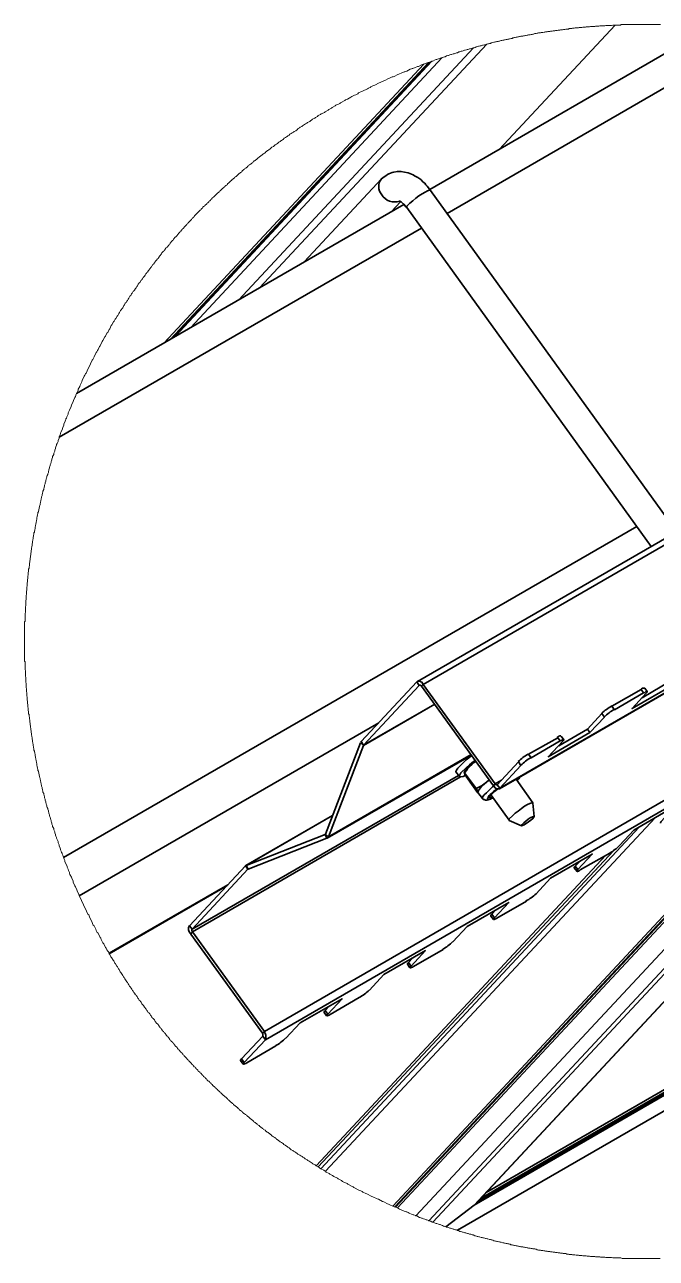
# Model space of a CAD drawing. Header units: feet. Extents: x -12372 to 90117, y -14865 to 4121.
# Drawn here: x -273.54 to -264.28, y 44.19 to 62.28 of the extents above; entities that cross this region are included whole.
import ezdxf

# ---------------------------------------------------------------- set-up
doc = ezdxf.new("R2010")
doc.units = ezdxf.units.FT
doc.header["$MEASUREMENT"] = 0
doc.layers.add('PDF_0', color=7, linetype='Continuous')

msp = doc.modelspace()

# ---------------------------------------------------------------- linework, layer by layer
at = {"layer": 'PDF_0', "lineweight": 18}
msp.add_lwpolyline([(-264.223, 44.191), (-264.781, 44.191), (-264.797, 44.196), (-264.918, 44.196), (-264.934, 44.202), (-265.019, 44.202), (-265.034, 44.207), (-265.098, 44.207), (-265.108, 44.212), (-265.171, 44.212), (-265.182, 44.217), (-265.245, 44.217), (-265.256, 44.223), (-265.293, 44.223), (-265.309, 44.228), (-265.356, 44.228), (-265.372, 44.233), (-265.409, 44.233), (-265.419, 44.239), (-265.456, 44.239), (-265.472, 44.244), (-265.509, 44.244), (-265.519, 44.249), (-265.556, 44.249), (-265.567, 44.254), (-265.593, 44.254), (-265.604, 44.26), (-265.646, 44.26), (-265.656, 44.265), (-265.683, 44.265), (-265.693, 44.27), (-265.72, 44.27), (-265.73, 44.275), (-265.757, 44.275), (-265.767, 44.281), (-265.793, 44.281), (-265.804, 44.286), (-265.83, 44.286), (-265.841, 44.291), (-265.867, 44.291), (-265.878, 44.297), (-265.904, 44.297), (-265.915, 44.302), (-265.93, 44.302), (-265.941, 44.307), (-265.967, 44.307), (-265.978, 44.312), (-266.004, 44.312), (-266.015, 44.318), (-266.025, 44.318), (-266.041, 44.323), (-266.052, 44.323), (-266.062, 44.328), (-266.089, 44.328), (-266.099, 44.333), (-266.115, 44.333), (-266.126, 44.339), (-266.152, 44.339), (-266.162, 44.344), (-266.173, 44.344), (-266.189, 44.349), (-266.199, 44.349), (-266.21, 44.355), (-266.226, 44.355), (-266.236, 44.36), (-266.263, 44.36), (-266.273, 44.365), (-266.284, 44.365), (-266.299, 44.37), (-266.31, 44.37), (-266.321, 44.376), (-266.336, 44.376), (-266.347, 44.381), (-266.357, 44.381), (-266.373, 44.386), (-266.384, 44.386), (-266.394, 44.391), (-266.41, 44.391), (-266.421, 44.397), (-266.431, 44.397), (-266.442, 44.402), (-266.458, 44.402), (-266.468, 44.407), (-266.479, 44.407), (-266.494, 44.412), (-266.505, 44.412), (-266.516, 44.418), (-266.531, 44.418), (-266.552, 44.428), (-266.568, 44.428), (-266.579, 44.434), (-266.589, 44.434), (-266.605, 44.439), (-266.616, 44.439), (-266.626, 44.444), (-266.637, 44.444), (-266.653, 44.449), (-266.663, 44.449), (-266.674, 44.455), (-266.689, 44.46), (-266.7, 44.46), (-266.711, 44.465), (-266.726, 44.465), (-266.747, 44.476), (-266.758, 44.476), (-266.774, 44.481), (-266.784, 44.481), (-266.795, 44.486), (-266.811, 44.492), (-266.821, 44.492), (-266.832, 44.497), (-266.848, 44.497), (-266.869, 44.507), (-266.879, 44.507), (-266.895, 44.513), (-266.906, 44.513), (-266.916, 44.518), (-266.932, 44.523), (-266.942, 44.523), (-266.964, 44.534), (-266.979, 44.534), (-267, 44.544), (-267.016, 44.544), (-267.037, 44.555), (-267.048, 44.555), (-267.064, 44.56), (-267.074, 44.565), (-267.085, 44.565), (-267.095, 44.571), (-267.111, 44.576), (-267.122, 44.576), (-267.132, 44.581), (-267.148, 44.586), (-267.159, 44.586), (-267.18, 44.597), (-267.196, 44.602), (-267.201, 44.602), (-267.211, 44.608), (-267.222, 44.608), (-267.238, 44.613), (-267.248, 44.618), (-267.259, 44.618), (-267.269, 44.623), (-267.285, 44.629), (-267.296, 44.634), (-267.306, 44.634), (-267.317, 44.639), (-267.333, 44.644), (-267.343, 44.65), (-267.354, 44.65), (-267.364, 44.655), (-267.38, 44.66), (-267.391, 44.665), (-267.401, 44.665), (-267.412, 44.671), (-267.427, 44.676), (-267.449, 44.687), (-267.459, 44.687), (-267.475, 44.692), (-267.496, 44.702), (-267.506, 44.702), (-267.522, 44.708), (-267.554, 44.723), (-267.564, 44.723), (-267.586, 44.734), (-267.596, 44.734), (-267.612, 44.739), (-267.617, 44.745), (-267.628, 44.75), (-267.644, 44.755), (-267.654, 44.755), (-267.675, 44.766), (-267.691, 44.771), (-267.712, 44.781), (-267.723, 44.781), (-267.733, 44.787), (-267.749, 44.792), (-267.791, 44.813), (-267.807, 44.813), (-267.812, 44.818), (-267.833, 44.829), (-267.844, 44.829), (-267.86, 44.834), (-267.902, 44.855), (-267.918, 44.861), (-267.939, 44.871), (-267.949, 44.871), (-267.96, 44.876), (-267.976, 44.882), (-268.028, 44.908), (-268.044, 44.913), (-268.076, 44.929), (-268.081, 44.929), (-268.113, 44.945), (-268.123, 44.945), (-268.208, 44.987), (-268.223, 44.992), (-268.276, 45.019), (-268.292, 45.024), (-268.355, 45.056), (-268.371, 45.061), (-268.434, 45.092), (-268.45, 45.098), (-268.524, 45.135), (-268.54, 45.14), (-268.582, 45.161), (-268.592, 45.172), (-268.613, 45.182), (-268.629, 45.187), (-268.714, 45.229), (-268.724, 45.24), (-268.74, 45.245), (-268.803, 45.277), (-268.814, 45.287), (-268.845, 45.303), (-268.861, 45.309), (-268.882, 45.319), (-268.893, 45.33), (-268.945, 45.356), (-268.956, 45.367), (-269.009, 45.393), (-269.025, 45.403), (-269.067, 45.425), (-269.077, 45.435), (-269.119, 45.456), (-269.13, 45.467), (-269.135, 45.467), (-269.146, 45.472), (-269.156, 45.482), (-269.198, 45.504), (-269.204, 45.509), (-269.214, 45.514), (-269.225, 45.525), (-269.267, 45.546), (-269.283, 45.562), (-269.314, 45.577), (-269.325, 45.588), (-269.357, 45.604), (-269.367, 45.614), (-269.388, 45.625), (-269.399, 45.635), (-269.43, 45.651), (-269.441, 45.662), (-269.462, 45.672), (-269.473, 45.683), (-269.494, 45.693), (-269.504, 45.704), (-269.536, 45.72), (-269.546, 45.73), (-269.567, 45.741), (-269.578, 45.751), (-269.599, 45.762), (-269.61, 45.772), (-269.631, 45.783), (-269.641, 45.793), (-269.652, 45.799), (-269.662, 45.809), (-269.683, 45.82), (-269.694, 45.83), (-269.704, 45.836), (-269.72, 45.851), (-269.741, 45.862), (-269.752, 45.873), (-269.762, 45.878), (-269.773, 45.888), (-269.794, 45.899), (-269.805, 45.909), (-269.815, 45.915), (-269.826, 45.925), (-269.847, 45.936), (-269.852, 45.946), (-269.863, 45.952), (-269.873, 45.962), (-269.894, 45.973), (-269.905, 45.983), (-269.915, 45.988), (-269.926, 45.999), (-269.936, 46.004), (-269.952, 46.02), (-269.963, 46.025), (-269.973, 46.036), (-269.984, 46.041), (-269.994, 46.052), (-270.005, 46.057), (-270.015, 46.068), (-270.037, 46.078), (-270.042, 46.089), (-270.052, 46.094), (-270.063, 46.104), (-270.073, 46.11), (-270.084, 46.12), (-270.094, 46.126), (-270.105, 46.136), (-270.116, 46.141), (-270.121, 46.152), (-270.131, 46.157), (-270.142, 46.168), (-270.152, 46.173), (-270.163, 46.184), (-270.174, 46.189), (-270.179, 46.199), (-270.189, 46.205), (-270.2, 46.215), (-270.21, 46.22), (-270.221, 46.231), (-270.232, 46.236), (-270.258, 46.263), (-270.268, 46.268), (-270.279, 46.278), (-270.29, 46.284), (-270.295, 46.294), (-270.305, 46.299), (-270.316, 46.31), (-270.326, 46.315), (-270.337, 46.326), (-270.347, 46.331), (-270.353, 46.342), (-270.363, 46.347), (-270.374, 46.357), (-270.384, 46.363), (-270.395, 46.373), (-270.4, 46.384), (-270.411, 46.389), (-270.421, 46.4), (-270.432, 46.405), (-270.458, 46.431), (-270.469, 46.437), (-270.479, 46.447), (-270.485, 46.458), (-270.495, 46.463), (-270.506, 46.473), (-270.516, 46.479), (-270.553, 46.516), (-270.564, 46.521), (-270.569, 46.531), (-270.579, 46.537), (-270.616, 46.574), (-270.627, 46.579), (-270.637, 46.589), (-270.643, 46.6), (-270.653, 46.605), (-270.664, 46.616), (-270.674, 46.621), (-270.68, 46.632), (-270.69, 46.642), (-270.701, 46.647), (-270.711, 46.658), (-270.716, 46.668), (-270.727, 46.674), (-270.738, 46.684), (-270.743, 46.695), (-270.753, 46.7), (-270.764, 46.711), (-270.774, 46.716), (-270.78, 46.726), (-270.79, 46.737), (-270.801, 46.742), (-270.806, 46.753), (-270.817, 46.763), (-270.827, 46.769), (-270.832, 46.779), (-270.843, 46.79), (-270.853, 46.795), (-270.864, 46.805), (-270.869, 46.816), (-270.88, 46.821), (-270.89, 46.832), (-270.896, 46.842), (-270.906, 46.848), (-270.917, 46.858), (-270.922, 46.869), (-270.933, 46.874), (-270.943, 46.885), (-270.948, 46.895), (-270.959, 46.906), (-270.969, 46.911), (-270.975, 46.921), (-270.985, 46.932), (-270.996, 46.937), (-271.001, 46.948), (-271.012, 46.958), (-271.022, 46.964), (-271.027, 46.974), (-271.038, 46.985), (-271.043, 46.995), (-271.054, 47), (-271.064, 47.011), (-271.07, 47.022), (-271.08, 47.027), (-271.091, 47.037), (-271.096, 47.048), (-271.133, 47.085), (-271.138, 47.095), (-271.149, 47.101), (-271.159, 47.111), (-271.164, 47.122), (-271.201, 47.159), (-271.207, 47.169), (-271.217, 47.174), (-271.222, 47.185), (-271.233, 47.196), (-271.238, 47.206), (-271.249, 47.211), (-271.259, 47.222), (-271.265, 47.232), (-271.275, 47.243), (-271.28, 47.254), (-271.291, 47.259), (-271.302, 47.269), (-271.307, 47.28), (-271.333, 47.306), (-271.338, 47.317), (-271.349, 47.327), (-271.354, 47.338), (-271.365, 47.343), (-271.37, 47.354), (-271.391, 47.375), (-271.396, 47.385), (-271.407, 47.391), (-271.412, 47.401), (-271.423, 47.412), (-271.428, 47.422), (-271.439, 47.433), (-271.444, 47.443), (-271.454, 47.449), (-271.46, 47.459), (-271.47, 47.47), (-271.475, 47.48), (-271.486, 47.491), (-271.491, 47.501), (-271.502, 47.507), (-271.507, 47.517), (-271.518, 47.528), (-271.523, 47.538), (-271.533, 47.549), (-271.539, 47.559), (-271.549, 47.564), (-271.555, 47.575), (-271.565, 47.586), (-271.57, 47.596), (-271.581, 47.607), (-271.586, 47.617), (-271.613, 47.644), (-271.618, 47.654), (-271.628, 47.665), (-271.639, 47.686), (-271.649, 47.696), (-271.655, 47.707), (-271.665, 47.712), (-271.67, 47.723), (-271.681, 47.733), (-271.686, 47.744), (-271.697, 47.754), (-271.707, 47.775), (-271.718, 47.786), (-271.723, 47.796), (-271.734, 47.802), (-271.739, 47.812), (-271.75, 47.823), (-271.76, 47.844), (-271.771, 47.854), (-271.776, 47.865), (-271.786, 47.875), (-271.797, 47.897), (-271.823, 47.923), (-271.834, 47.944), (-271.844, 47.955), (-271.85, 47.965), (-271.86, 47.976), (-271.871, 47.997), (-271.881, 48.007), (-271.892, 48.028), (-271.902, 48.039), (-271.908, 48.049), (-271.918, 48.055), (-271.929, 48.076), (-271.939, 48.086), (-271.95, 48.107), (-271.96, 48.118), (-271.971, 48.139), (-271.981, 48.15), (-271.992, 48.171), (-272.003, 48.181), (-272.013, 48.202), (-272.024, 48.213), (-272.034, 48.234), (-272.045, 48.244), (-272.061, 48.276), (-272.071, 48.287), (-272.082, 48.308), (-272.092, 48.318), (-272.103, 48.339), (-272.113, 48.35), (-272.129, 48.381), (-272.14, 48.392), (-272.155, 48.424), (-272.166, 48.434), (-272.182, 48.466), (-272.192, 48.476), (-272.208, 48.508), (-272.219, 48.519), (-272.234, 48.55), (-272.245, 48.561), (-272.266, 48.603), (-272.277, 48.613), (-272.292, 48.645), (-272.303, 48.656), (-272.303, 48.666), (-272.308, 48.671), (-272.314, 48.682), (-272.324, 48.692), (-272.335, 48.714), (-272.34, 48.729), (-272.345, 48.74), (-272.356, 48.75), (-272.382, 48.803), (-272.393, 48.814), (-272.419, 48.866), (-272.424, 48.882), (-272.435, 48.893), (-272.466, 48.956), (-272.477, 48.967), (-272.493, 48.998), (-272.498, 49.014), (-272.524, 49.067), (-272.535, 49.077), (-272.545, 49.098), (-272.551, 49.114), (-272.593, 49.198), (-272.598, 49.214), (-272.603, 49.225), (-272.614, 49.235), (-272.635, 49.278), (-272.64, 49.293), (-272.672, 49.357), (-272.677, 49.372), (-272.709, 49.436), (-272.714, 49.451), (-272.74, 49.504), (-272.74, 49.509), (-272.746, 49.525), (-272.772, 49.578), (-272.777, 49.594), (-272.798, 49.636), (-272.804, 49.652), (-272.83, 49.704), (-272.83, 49.72), (-272.851, 49.762), (-272.856, 49.778), (-272.878, 49.82), (-272.883, 49.836), (-272.883, 49.847), (-272.899, 49.878), (-272.904, 49.894), (-272.92, 49.926), (-272.92, 49.936), (-272.925, 49.952), (-272.946, 49.994), (-272.951, 50.01), (-272.951, 50.021), (-272.962, 50.042), (-272.967, 50.058), (-272.972, 50.068), (-272.972, 50.073), (-272.978, 50.084), (-272.983, 50.1), (-272.993, 50.121), (-272.993, 50.131), (-272.999, 50.142), (-273.004, 50.158), (-273.015, 50.179), (-273.015, 50.189), (-273.02, 50.205), (-273.036, 50.237), (-273.036, 50.253), (-273.051, 50.284), (-273.051, 50.3), (-273.067, 50.332), (-273.073, 50.348), (-273.073, 50.358), (-273.083, 50.379), (-273.088, 50.395), (-273.088, 50.405), (-273.099, 50.427), (-273.099, 50.442), (-273.115, 50.474), (-273.115, 50.49), (-273.131, 50.521), (-273.131, 50.537), (-273.141, 50.558), (-273.141, 50.569), (-273.146, 50.585), (-273.152, 50.595), (-273.152, 50.606), (-273.157, 50.622), (-273.162, 50.632), (-273.162, 50.643), (-273.167, 50.653), (-273.173, 50.669), (-273.178, 50.68), (-273.178, 50.69), (-273.183, 50.701), (-273.189, 50.716), (-273.189, 50.727), (-273.194, 50.738), (-273.194, 50.753), (-273.204, 50.774), (-273.204, 50.785), (-273.21, 50.801), (-273.215, 50.811), (-273.215, 50.822), (-273.22, 50.838), (-273.225, 50.848), (-273.225, 50.859), (-273.231, 50.869), (-273.231, 50.885), (-273.241, 50.906), (-273.241, 50.922), (-273.252, 50.943), (-273.252, 50.959), (-273.257, 50.969), (-273.257, 50.98), (-273.262, 50.991), (-273.262, 51.006), (-273.273, 51.027), (-273.273, 51.043), (-273.278, 51.054), (-273.278, 51.064), (-273.283, 51.08), (-273.283, 51.091), (-273.294, 51.112), (-273.294, 51.128), (-273.299, 51.138), (-273.299, 51.149), (-273.304, 51.165), (-273.304, 51.175), (-273.31, 51.186), (-273.31, 51.201), (-273.315, 51.212), (-273.315, 51.222), (-273.32, 51.238), (-273.326, 51.249), (-273.326, 51.259), (-273.331, 51.275), (-273.331, 51.286), (-273.336, 51.296), (-273.336, 51.307), (-273.341, 51.323), (-273.341, 51.333), (-273.347, 51.344), (-273.347, 51.36), (-273.352, 51.37), (-273.352, 51.381), (-273.357, 51.396), (-273.357, 51.407), (-273.362, 51.418), (-273.362, 51.444), (-273.368, 51.454), (-273.368, 51.47), (-273.373, 51.481), (-273.373, 51.491), (-273.378, 51.507), (-273.378, 51.518), (-273.384, 51.528), (-273.384, 51.544), (-273.389, 51.555), (-273.389, 51.581), (-273.394, 51.591), (-273.394, 51.602), (-273.399, 51.618), (-273.399, 51.628), (-273.405, 51.639), (-273.405, 51.665), (-273.41, 51.676), (-273.41, 51.692), (-273.415, 51.702), (-273.415, 51.728), (-273.42, 51.739), (-273.42, 51.75), (-273.426, 51.765), (-273.426, 51.786), (-273.431, 51.802), (-273.431, 51.823), (-273.436, 51.839), (-273.436, 51.85), (-273.442, 51.86), (-273.442, 51.887), (-273.447, 51.897), (-273.447, 51.924), (-273.452, 51.939), (-273.452, 51.96), (-273.457, 51.976), (-273.457, 51.997), (-273.463, 52.013), (-273.463, 52.034), (-273.468, 52.05), (-273.468, 52.087), (-273.473, 52.097), (-273.473, 52.124), (-273.478, 52.134), (-273.478, 52.161), (-273.484, 52.171), (-273.484, 52.208), (-273.489, 52.224), (-273.489, 52.261), (-273.494, 52.271), (-273.494, 52.308), (-273.499, 52.324), (-273.499, 52.361), (-273.505, 52.372), (-273.505, 52.419), (-273.51, 52.435), (-273.51, 52.482), (-273.515, 52.498), (-273.515, 52.545), (-273.521, 52.556), (-273.521, 52.619), (-273.526, 52.635), (-273.526, 52.709), (-273.531, 52.719), (-273.531, 52.809), (-273.536, 52.82), (-273.536, 52.936), (-273.542, 52.946), (-273.542, 53.521), (-273.536, 53.531), (-273.536, 53.647), (-273.531, 53.658), (-273.531, 53.747), (-273.526, 53.758), (-273.526, 53.832), (-273.521, 53.847), (-273.521, 53.911), (-273.515, 53.921), (-273.515, 53.969), (-273.51, 53.984), (-273.51, 54.032), (-273.505, 54.048), (-273.505, 54.095), (-273.499, 54.106), (-273.499, 54.143), (-273.494, 54.158), (-273.494, 54.195), (-273.489, 54.206), (-273.489, 54.243), (-273.484, 54.259), (-273.484, 54.295), (-273.478, 54.306), (-273.478, 54.332), (-273.473, 54.343), (-273.473, 54.38), (-273.468, 54.396), (-273.468, 54.417), (-273.463, 54.432), (-273.463, 54.454), (-273.457, 54.469), (-273.457, 54.49), (-273.452, 54.506), (-273.452, 54.527), (-273.447, 54.543), (-273.447, 54.569), (-273.442, 54.58), (-273.442, 54.606), (-273.436, 54.617), (-273.436, 54.627), (-273.431, 54.643), (-273.431, 54.664), (-273.426, 54.68), (-273.426, 54.701), (-273.42, 54.717), (-273.42, 54.728), (-273.415, 54.738), (-273.415, 54.765), (-273.41, 54.775), (-273.41, 54.791), (-273.405, 54.801), (-273.405, 54.828), (-273.399, 54.838), (-273.399, 54.849), (-273.394, 54.865), (-273.394, 54.875), (-273.389, 54.886), (-273.389, 54.912), (-273.384, 54.923), (-273.384, 54.938), (-273.378, 54.949), (-273.378, 54.96), (-273.373, 54.975), (-273.373, 54.986), (-273.368, 54.996), (-273.368, 55.012), (-273.362, 55.023), (-273.362, 55.049), (-273.357, 55.06), (-273.357, 55.07), (-273.352, 55.086), (-273.352, 55.097), (-273.347, 55.107), (-273.347, 55.123), (-273.341, 55.133), (-273.341, 55.144), (-273.336, 55.16), (-273.336, 55.17), (-273.331, 55.181), (-273.331, 55.191), (-273.326, 55.207), (-273.326, 55.218), (-273.32, 55.228), (-273.315, 55.244), (-273.315, 55.255), (-273.31, 55.265), (-273.31, 55.281), (-273.304, 55.292), (-273.304, 55.302), (-273.299, 55.318), (-273.299, 55.329), (-273.294, 55.339), (-273.294, 55.355), (-273.283, 55.376), (-273.283, 55.386), (-273.278, 55.402), (-273.278, 55.413), (-273.273, 55.423), (-273.273, 55.439), (-273.262, 55.46), (-273.262, 55.476), (-273.257, 55.487), (-273.257, 55.497), (-273.252, 55.508), (-273.252, 55.524), (-273.241, 55.545), (-273.241, 55.56), (-273.231, 55.582), (-273.231, 55.597), (-273.225, 55.608), (-273.225, 55.618), (-273.22, 55.629), (-273.215, 55.645), (-273.215, 55.655), (-273.21, 55.666), (-273.204, 55.682), (-273.204, 55.692), (-273.194, 55.713), (-273.194, 55.729), (-273.189, 55.74), (-273.189, 55.75), (-273.183, 55.766), (-273.178, 55.777), (-273.178, 55.787), (-273.173, 55.798), (-273.167, 55.813), (-273.167, 55.824), (-273.157, 55.845), (-273.152, 55.861), (-273.152, 55.871), (-273.146, 55.882), (-273.141, 55.898), (-273.141, 55.908), (-273.131, 55.929), (-273.131, 55.945), (-273.115, 55.977), (-273.115, 55.993), (-273.099, 56.024), (-273.099, 56.04), (-273.088, 56.061), (-273.088, 56.072), (-273.083, 56.088), (-273.073, 56.109), (-273.073, 56.119), (-273.067, 56.135), (-273.051, 56.167), (-273.051, 56.182), (-273.036, 56.214), (-273.036, 56.23), (-273.025, 56.251), (-273.02, 56.267), (-273.015, 56.277), (-273.015, 56.288), (-273.009, 56.298), (-273.004, 56.314), (-272.988, 56.346), (-272.988, 56.356), (-272.983, 56.372), (-272.967, 56.404), (-272.967, 56.42), (-272.946, 56.462), (-272.941, 56.478), (-272.936, 56.488), (-272.936, 56.499), (-272.93, 56.509), (-272.925, 56.525), (-272.904, 56.567), (-272.904, 56.583), (-272.883, 56.625), (-272.878, 56.641), (-272.862, 56.673), (-272.862, 56.683), (-272.856, 56.699), (-272.83, 56.752), (-272.825, 56.767), (-272.804, 56.81), (-272.798, 56.825), (-272.793, 56.836), (-272.793, 56.847), (-272.783, 56.868), (-272.777, 56.873), (-272.762, 56.904), (-272.756, 56.92), (-272.756, 56.931), (-272.735, 56.973), (-272.73, 56.989), (-272.704, 57.042), (-272.698, 57.057), (-272.667, 57.121), (-272.661, 57.136), (-272.651, 57.158), (-272.64, 57.168), (-272.625, 57.2), (-272.619, 57.215), (-272.582, 57.289), (-272.577, 57.305), (-272.551, 57.358), (-272.54, 57.368), (-272.53, 57.389), (-272.524, 57.405), (-272.493, 57.468), (-272.482, 57.479), (-272.472, 57.5), (-272.466, 57.516), (-272.445, 57.558), (-272.435, 57.569), (-272.403, 57.632), (-272.393, 57.648), (-272.366, 57.7), (-272.356, 57.711), (-272.335, 57.753), (-272.324, 57.764), (-272.303, 57.806), (-272.292, 57.816), (-272.287, 57.827), (-272.282, 57.843), (-272.271, 57.864), (-272.261, 57.874), (-272.24, 57.917), (-272.229, 57.927), (-272.213, 57.959), (-272.203, 57.969), (-272.187, 58.001), (-272.176, 58.011), (-272.161, 58.043), (-272.15, 58.054), (-272.134, 58.085), (-272.124, 58.096), (-272.113, 58.117), (-272.103, 58.127), (-272.087, 58.159), (-272.076, 58.17), (-272.066, 58.191), (-272.055, 58.201), (-272.045, 58.222), (-272.034, 58.233), (-272.024, 58.254), (-272.013, 58.264), (-271.997, 58.296), (-271.987, 58.307), (-271.976, 58.328), (-271.966, 58.338), (-271.955, 58.359), (-271.945, 58.365), (-271.939, 58.375), (-271.929, 58.386), (-271.918, 58.407), (-271.908, 58.417), (-271.897, 58.438), (-271.887, 58.449), (-271.876, 58.47), (-271.866, 58.48), (-271.86, 58.491), (-271.85, 58.502), (-271.839, 58.523), (-271.829, 58.528), (-271.823, 58.538), (-271.813, 58.549), (-271.802, 58.57), (-271.792, 58.581), (-271.786, 58.591), (-271.776, 58.602), (-271.765, 58.623), (-271.755, 58.633), (-271.75, 58.644), (-271.739, 58.649), (-271.728, 58.67), (-271.718, 58.681), (-271.713, 58.691), (-271.702, 58.702), (-271.697, 58.712), (-271.686, 58.723), (-271.681, 58.733), (-271.67, 58.739), (-271.66, 58.76), (-271.649, 58.77), (-271.644, 58.781), (-271.634, 58.791), (-271.628, 58.802), (-271.602, 58.828), (-271.597, 58.839), (-271.586, 58.849), (-271.581, 58.86), (-271.57, 58.871), (-271.565, 58.881), (-271.549, 58.897), (-271.544, 58.907), (-271.533, 58.918), (-271.528, 58.929), (-271.518, 58.939), (-271.512, 58.95), (-271.502, 58.955), (-271.497, 58.965), (-271.486, 58.976), (-271.481, 58.986), (-271.47, 58.997), (-271.465, 59.008), (-271.454, 59.013), (-271.444, 59.023), (-271.439, 59.034), (-271.428, 59.044), (-271.423, 59.055), (-271.412, 59.06), (-271.407, 59.071), (-271.396, 59.081), (-271.391, 59.092), (-271.381, 59.102), (-271.375, 59.113), (-271.365, 59.118), (-271.36, 59.129), (-271.349, 59.139), (-271.344, 59.15), (-271.333, 59.16), (-271.323, 59.166), (-271.317, 59.176), (-271.307, 59.187), (-271.302, 59.197), (-271.291, 59.203), (-271.286, 59.213), (-271.265, 59.234), (-271.259, 59.245), (-271.249, 59.25), (-271.244, 59.261), (-271.233, 59.271), (-271.228, 59.282), (-271.217, 59.287), (-271.207, 59.297), (-271.201, 59.308), (-271.164, 59.345), (-271.159, 59.355), (-271.149, 59.361), (-271.143, 59.371), (-271.096, 59.419), (-271.091, 59.429), (-271.08, 59.435), (-271.075, 59.445), (-271.064, 59.456), (-271.054, 59.461), (-271.049, 59.471), (-270.985, 59.535), (-270.98, 59.545), (-270.969, 59.556), (-270.959, 59.561), (-270.954, 59.572), (-270.943, 59.582), (-270.933, 59.587), (-270.927, 59.598), (-270.917, 59.608), (-270.906, 59.614), (-270.901, 59.624), (-270.89, 59.635), (-270.88, 59.64), (-270.869, 59.651), (-270.864, 59.661), (-270.853, 59.666), (-270.843, 59.677), (-270.838, 59.688), (-270.827, 59.693), (-270.817, 59.703), (-270.811, 59.714), (-270.801, 59.719), (-270.79, 59.73), (-270.785, 59.74), (-270.774, 59.746), (-270.711, 59.809), (-270.701, 59.814), (-270.69, 59.825), (-270.685, 59.835), (-270.674, 59.84), (-270.637, 59.877), (-270.627, 59.883), (-270.616, 59.893), (-270.611, 59.904), (-270.6, 59.909), (-270.59, 59.919), (-270.579, 59.925), (-270.574, 59.935), (-270.564, 59.946), (-270.553, 59.951), (-270.516, 59.988), (-270.506, 59.993), (-270.5, 60.004), (-270.49, 60.009), (-270.479, 60.02), (-270.469, 60.025), (-270.458, 60.035), (-270.453, 60.046), (-270.442, 60.051), (-270.432, 60.062), (-270.421, 60.067), (-270.395, 60.093), (-270.384, 60.099), (-270.374, 60.109), (-270.363, 60.114), (-270.358, 60.125), (-270.347, 60.136), (-270.337, 60.141), (-270.326, 60.151), (-270.316, 60.157), (-270.311, 60.167), (-270.3, 60.172), (-270.29, 60.183), (-270.279, 60.188), (-270.268, 60.199), (-270.258, 60.204), (-270.253, 60.215), (-270.242, 60.22), (-270.232, 60.23), (-270.221, 60.236), (-270.21, 60.246), (-270.2, 60.252), (-270.195, 60.262), (-270.184, 60.267), (-270.174, 60.278), (-270.163, 60.283), (-270.152, 60.294), (-270.142, 60.299), (-270.116, 60.325), (-270.105, 60.331), (-270.094, 60.341), (-270.084, 60.346), (-270.073, 60.357), (-270.063, 60.362), (-270.047, 60.378), (-270.037, 60.383), (-270.026, 60.394), (-270.015, 60.399), (-270.005, 60.41), (-269.994, 60.415), (-269.979, 60.431), (-269.968, 60.436), (-269.957, 60.447), (-269.947, 60.452), (-269.936, 60.462), (-269.926, 60.468), (-269.915, 60.478), (-269.894, 60.489), (-269.868, 60.515), (-269.847, 60.526), (-269.836, 60.536), (-269.826, 60.541), (-269.815, 60.552), (-269.794, 60.562), (-269.784, 60.573), (-269.773, 60.578), (-269.762, 60.589), (-269.752, 60.594), (-269.736, 60.61), (-269.715, 60.62), (-269.704, 60.631), (-269.694, 60.636), (-269.683, 60.647), (-269.662, 60.657), (-269.652, 60.668), (-269.631, 60.678), (-269.62, 60.689), (-269.599, 60.7), (-269.588, 60.71), (-269.567, 60.721), (-269.557, 60.731), (-269.546, 60.736), (-269.531, 60.752), (-269.509, 60.763), (-269.499, 60.773), (-269.478, 60.784), (-269.467, 60.794), (-269.436, 60.81), (-269.425, 60.821), (-269.404, 60.831), (-269.393, 60.842), (-269.362, 60.858), (-269.351, 60.868), (-269.33, 60.879), (-269.32, 60.889), (-269.288, 60.905), (-269.278, 60.916), (-269.246, 60.931), (-269.235, 60.942), (-269.204, 60.958), (-269.193, 60.968), (-269.177, 60.974), (-269.146, 60.989), (-269.135, 61), (-269.093, 61.021), (-269.082, 61.032), (-269.04, 61.053), (-269.03, 61.063), (-268.988, 61.084), (-268.977, 61.095), (-268.967, 61.1), (-268.951, 61.105), (-268.919, 61.121), (-268.909, 61.132), (-268.845, 61.163), (-268.835, 61.174), (-268.824, 61.179), (-268.808, 61.184), (-268.756, 61.211), (-268.745, 61.221), (-268.703, 61.242), (-268.687, 61.248), (-268.656, 61.264), (-268.645, 61.274), (-268.603, 61.295), (-268.587, 61.3), (-268.513, 61.337), (-268.497, 61.343), (-268.476, 61.353), (-268.466, 61.364), (-268.424, 61.385), (-268.408, 61.39), (-268.345, 61.422), (-268.329, 61.427), (-268.276, 61.453), (-268.26, 61.459), (-268.208, 61.485), (-268.192, 61.49), (-268.15, 61.511), (-268.139, 61.511), (-268.123, 61.517), (-268.07, 61.543), (-268.055, 61.548), (-268.012, 61.569), (-267.997, 61.575), (-267.976, 61.585), (-267.965, 61.585), (-267.955, 61.59), (-267.939, 61.596), (-267.886, 61.622), (-267.87, 61.627), (-267.86, 61.632), (-267.849, 61.632), (-267.839, 61.638), (-267.823, 61.643), (-267.781, 61.664), (-267.765, 61.664), (-267.723, 61.685), (-267.707, 61.69), (-267.696, 61.696), (-267.686, 61.696), (-267.654, 61.712), (-267.638, 61.717), (-267.628, 61.717), (-267.617, 61.722), (-267.612, 61.722), (-267.57, 61.743), (-267.554, 61.743), (-267.522, 61.759), (-267.506, 61.764), (-267.496, 61.764), (-267.464, 61.78), (-267.449, 61.785), (-267.438, 61.785), (-267.417, 61.796), (-267.412, 61.796), (-267.401, 61.801), (-267.385, 61.806), (-267.375, 61.806), (-267.354, 61.817), (-267.338, 61.822), (-267.327, 61.822), (-267.306, 61.833), (-267.29, 61.838), (-267.28, 61.838), (-267.259, 61.849), (-267.243, 61.849), (-267.211, 61.864), (-267.196, 61.864), (-267.174, 61.875), (-267.159, 61.875), (-267.138, 61.885), (-267.127, 61.885), (-267.111, 61.891), (-267.09, 61.901), (-267.08, 61.901), (-267.064, 61.907), (-267.053, 61.912), (-267.043, 61.912), (-267.027, 61.917), (-267.016, 61.922), (-267.006, 61.922), (-266.995, 61.928), (-266.979, 61.933), (-266.969, 61.933), (-266.958, 61.938), (-266.948, 61.938), (-266.937, 61.943), (-266.921, 61.949), (-266.911, 61.949), (-266.9, 61.954), (-266.885, 61.959), (-266.874, 61.959), (-266.863, 61.965), (-266.848, 61.965), (-266.827, 61.975), (-266.816, 61.975), (-266.8, 61.98), (-266.79, 61.98), (-266.779, 61.986), (-266.763, 61.991), (-266.758, 61.991), (-266.747, 61.996), (-266.737, 61.996), (-266.726, 62.001), (-266.711, 62.001), (-266.7, 62.007), (-266.689, 62.007), (-266.674, 62.012), (-266.663, 62.017), (-266.653, 62.017), (-266.637, 62.023), (-266.626, 62.023), (-266.616, 62.028), (-266.6, 62.028), (-266.589, 62.033), (-266.579, 62.033), (-266.568, 62.038), (-266.552, 62.044), (-266.542, 62.044), (-266.531, 62.049), (-266.516, 62.049), (-266.505, 62.054), (-266.494, 62.054), (-266.479, 62.059), (-266.468, 62.059), (-266.458, 62.065), (-266.442, 62.065), (-266.431, 62.07), (-266.421, 62.07), (-266.405, 62.075), (-266.394, 62.075), (-266.384, 62.081), (-266.368, 62.081), (-266.357, 62.086), (-266.347, 62.086), (-266.336, 62.091), (-266.321, 62.091), (-266.31, 62.096), (-266.299, 62.096), (-266.284, 62.102), (-266.273, 62.102), (-266.263, 62.107), (-266.236, 62.107), (-266.226, 62.112), (-266.21, 62.112), (-266.199, 62.117), (-266.189, 62.117), (-266.173, 62.123), (-266.162, 62.123), (-266.152, 62.128), (-266.126, 62.128), (-266.115, 62.133), (-266.099, 62.133), (-266.089, 62.138), (-266.078, 62.138), (-266.062, 62.144), (-266.041, 62.144), (-266.025, 62.149), (-266.015, 62.149), (-266.004, 62.154), (-265.978, 62.154), (-265.967, 62.16), (-265.941, 62.16), (-265.925, 62.165), (-265.915, 62.165), (-265.904, 62.17), (-265.878, 62.17), (-265.867, 62.175), (-265.841, 62.175), (-265.83, 62.181), (-265.804, 62.181), (-265.793, 62.186), (-265.767, 62.186), (-265.757, 62.191), (-265.73, 62.191), (-265.72, 62.196), (-265.693, 62.196), (-265.683, 62.202), (-265.656, 62.202), (-265.641, 62.207), (-265.62, 62.207), (-265.604, 62.212), (-265.567, 62.212), (-265.556, 62.218), (-265.519, 62.218), (-265.509, 62.223), (-265.482, 62.223), (-265.467, 62.228), (-265.419, 62.228), (-265.409, 62.233), (-265.372, 62.233), (-265.356, 62.239), (-265.319, 62.239), (-265.309, 62.244), (-265.256, 62.244), (-265.245, 62.249), (-265.182, 62.249), (-265.171, 62.254), (-265.119, 62.254), (-265.108, 62.26), (-265.034, 62.26), (-265.019, 62.265), (-264.934, 62.265), (-264.918, 62.27), (-264.803, 62.27), (-264.792, 62.276), (-264.217, 62.276)], dxfattribs=at)
at = {"layer": 'PDF_0', "lineweight": 35}
for points in [[(-267.601, 59.861), (-263.506, 62.223)], [(-264.882, 62.27), (-266.584, 60.447)], [(-271.502, 57.606), (-267.686, 61.696)], [(-267.57, 61.743), (-271.333, 57.706)], [(-267.417, 61.796), (-271.112, 57.832)], [(-269.441, 58.797), (-268.308, 60.014), (-268.287, 60.03), (-268.271, 60.046), (-268.244, 60.062), (-268.223, 60.078), (-268.202, 60.088), (-268.15, 60.109), (-268.128, 60.114), (-268.076, 60.125), (-268.023, 60.125), (-267.918, 60.104), (-267.891, 60.093), (-267.87, 60.083), (-267.844, 60.072), (-267.823, 60.062), (-267.796, 60.046), (-267.775, 60.035), (-267.733, 60.004), (-267.696, 59.967), (-267.675, 59.951), (-267.659, 59.93), (-267.638, 59.909), (-267.591, 59.846), (-263.98, 54.844)], [(-268.049, 59.693), (-268.039, 59.688), (-268.034, 59.688), (-268.034, 59.682), (-268.028, 59.682), (-268.018, 59.677), (-267.991, 59.651), (-267.976, 59.64), (-267.955, 59.608), (-267.939, 59.593), (-264.354, 54.627)], [(-272.783, 56.868), (-267.981, 59.64)], [(-268.028, 59.677), (-268.16, 59.535)], [(-267.781, 52.646), (-259.832, 57.237), (-259.827, 57.237), (-259.816, 57.242), (-259.806, 57.242), (-259.795, 57.237), (-259.779, 57.231), (-259.769, 57.221), (-259.753, 57.21), (-259.742, 57.194)], [(-266.642, 51.149), (-267.696, 52.603), (-259.742, 57.194), (-258.767, 55.845)], [(-256.1, 56.594), (-266.942, 44.976), (-266.948, 44.971), (-267.364, 44.655)], [(-258.293, 56.03), (-258.293, 56.024), (-258.309, 56.008), (-258.62, 55.671), (-258.63, 55.666), (-266.579, 51.075), (-266.574, 51.085), (-266.61, 51.133), (-266.299, 51.47), (-266.263, 51.418), (-266.574, 51.085), (-258.62, 55.671)], [(-268.144, 44.955), (-258.003, 55.829)], [(-257.798, 55.539), (-267.807, 44.813)], [(-262.873, 53.215), (-262.077, 52.108), (-270.026, 47.517), (-270.052, 47.491), (-271.107, 48.945), (-271.08, 48.977), (-270.026, 47.517)], [(-266.668, 51.117), (-267.723, 52.577), (-267.696, 52.603), (-267.717, 52.635), (-267.733, 52.64), (-267.744, 52.651), (-267.781, 52.651), (-267.791, 52.64), (-267.754, 52.588), (-268.571, 51.713), (-268.608, 51.765), (-267.791, 52.64)], [(-264.486, 52.408), (-264.065, 52.656), (-264.022, 52.603)], [(-267.723, 52.577), (-267.723, 52.582), (-267.728, 52.588), (-267.733, 52.588), (-267.738, 52.593), (-267.749, 52.593), (-267.754, 52.588)], [(-264.412, 52.498), (-264.418, 52.503), (-264.423, 52.498), (-264.434, 52.498), (-264.449, 52.487), (-264.465, 52.482), (-264.892, 52.234), (-264.929, 52.287), (-264.502, 52.53), (-264.465, 52.482)], [(-265.672, 51.844), (-265.635, 51.792), (-265.635, 51.786), (-265.651, 51.771), (-265.862, 51.544), (-265.251, 51.897), (-265.04, 52.124), (-265.077, 52.177), (-265.287, 51.95)], [(-265.709, 51.702), (-265.287, 51.95), (-265.251, 51.897)], [(-265.635, 51.792), (-265.641, 51.797), (-265.646, 51.792), (-265.656, 51.792), (-265.672, 51.781), (-265.688, 51.776), (-266.115, 51.528), (-266.152, 51.581), (-265.725, 51.823), (-265.688, 51.776)], [(-267.164, 51.254), (-267.217, 51.323), (-267.217, 51.328), (-267.211, 51.349), (-267.19, 51.375), (-267.069, 51.497), (-266.985, 51.56)], [(-266.774, 45.156), (-255.6, 51.607)], [(-267.08, 51.27), (-267.111, 51.254), (-267.143, 51.249), (-267.159, 51.249), (-267.169, 51.259), (-267.159, 51.28), (-267.143, 51.307), (-267.069, 51.381), (-267.016, 51.423), (-266.958, 51.475), (-266.937, 51.491)], [(-266.927, 51.475), (-266.969, 51.449), (-266.937, 51.475), (-266.927, 51.481)], [(-266.942, 44.976), (-266.948, 44.971), (-255.621, 51.512)], [(-266.726, 51.201), (-266.737, 51.196), (-266.769, 51.17), (-266.732, 51.207)], [(-266.257, 50.532), (-266.257, 50.537), (-266.247, 50.553), (-266.22, 50.574), (-266.194, 50.601), (-266.157, 50.627), (-266.126, 50.648), (-266.094, 50.664), (-266.078, 50.669), (-266.068, 50.669), (-266.089, 50.864), (-266.089, 50.869), (-266.336, 51.217)], [(-266.31, 51.233), (-266.315, 51.222), (-266.331, 51.201)], [(-266.273, 51.254), (-266.294, 51.222), (-266.31, 51.207), (-266.326, 51.196)], [(-266.674, 50.943), (-266.695, 50.933), (-266.711, 50.922), (-266.732, 50.917), (-266.742, 50.911), (-266.753, 50.911), (-266.763, 50.906), (-266.784, 50.906), (-266.805, 50.917), (-266.816, 50.917), (-266.821, 50.922), (-266.821, 50.927), (-266.827, 50.933), (-266.895, 51.022), (-266.895, 51.027), (-266.895, 51.017), (-266.89, 51.017)], [(-266.679, 50.948), (-266.705, 50.943), (-266.721, 50.943), (-266.721, 50.954), (-266.711, 50.975), (-266.653, 51.033), (-266.605, 51.07), (-266.6, 51.075)], [(-266.579, 51.075), (-266.616, 51.075), (-266.632, 51.08), (-266.668, 51.117), (-266.642, 51.149), (-266.632, 51.138), (-266.632, 51.133), (-266.61, 51.133)], [(-266.436, 50.616), (-266.7, 50.98)], [(-266.068, 50.669), (-266.073, 50.658), (-266.089, 50.637), (-266.12, 50.616), (-266.152, 50.59), (-266.215, 50.548), (-266.241, 50.537), (-266.257, 50.532), (-266.436, 50.611), (-266.442, 50.616), (-266.436, 50.632), (-266.389, 50.68), (-266.347, 50.716), (-266.305, 50.748), (-266.257, 50.785), (-266.21, 50.817), (-266.168, 50.843), (-266.131, 50.859), (-266.104, 50.869), (-266.089, 50.869)], [(-269.198, 45.504), (-264.528, 50.511)], [(-269.267, 45.546), (-265.019, 50.1)], [(-265.43, 49.889), (-265.467, 49.942), (-265.403, 50.005)], [(-270.579, 49.652), (-272.303, 48.656)], [(-267.264, 48.829), (-267.053, 49.056), (-266.442, 49.409), (-266.653, 49.183), (-266.663, 49.172), (-266.668, 49.162), (-266.663, 49.156), (-266.658, 49.156), (-266.647, 49.162), (-266.632, 49.167), (-266.616, 49.177), (-266.183, 49.425)], [(-266.668, 49.156), (-266.705, 49.209), (-266.705, 49.214), (-266.7, 49.225), (-266.689, 49.235)], [(-266.653, 49.183), (-266.689, 49.235), (-266.632, 49.299)], [(-268.487, 48.123), (-268.276, 48.35), (-267.665, 48.703), (-267.875, 48.476), (-267.886, 48.466), (-267.891, 48.455), (-267.886, 48.45), (-267.881, 48.45), (-267.87, 48.455), (-267.854, 48.461), (-267.839, 48.471), (-267.406, 48.719)], [(-267.891, 48.45), (-267.928, 48.503), (-267.928, 48.508), (-267.923, 48.519), (-267.912, 48.529)], [(-267.875, 48.476), (-267.912, 48.529), (-267.854, 48.592)], [(-269.71, 47.417), (-269.499, 47.644), (-268.887, 47.997), (-269.098, 47.77), (-269.114, 47.754), (-269.114, 47.749), (-269.109, 47.744), (-269.104, 47.744), (-269.093, 47.749), (-269.077, 47.754), (-269.061, 47.765), (-268.634, 48.013)], [(-269.114, 47.744), (-269.151, 47.796), (-269.151, 47.802), (-269.146, 47.812), (-269.135, 47.823)], [(-269.098, 47.77), (-269.135, 47.823), (-269.077, 47.886)], [(-269.857, 47.306), (-270.284, 47.058), (-270.3, 47.048), (-270.316, 47.043), (-270.326, 47.037), (-270.332, 47.037), (-270.337, 47.043), (-270.337, 47.048), (-270.321, 47.064), (-270.01, 47.396)], [(-270.337, 47.037), (-270.374, 47.09), (-270.374, 47.095), (-270.363, 47.116)]]:
    msp.add_lwpolyline(points, dxfattribs=at)
at = {"layer": 'PDF_0', "color": 8, "lineweight": 35, "true_color": 0x7f7f7f}
for points in [[(-267.348, 59.508), (-262.826, 62.123)], [(-270.405, 58.238), (-266.958, 61.938)], [(-266.763, 61.991), (-270.1, 58.417)], [(-271.402, 57.664), (-267.617, 61.722)], [(-271.365, 57.685), (-267.591, 61.733)], [(-267.939, 59.593), (-267.944, 59.598), (-267.939, 59.614), (-267.891, 59.661), (-267.849, 59.693), (-267.807, 59.73), (-267.759, 59.767), (-267.712, 59.798), (-267.67, 59.819), (-267.633, 59.84), (-267.607, 59.851), (-267.591, 59.851), (-267.591, 59.846)], [(-273.036, 56.23), (-267.723, 59.292)], [(-256.243, 56.926), (-267.612, 44.739)], [(-256.216, 56.873), (-267.554, 44.723)], [(-256.1, 56.599), (-266.948, 44.971)], [(-268.113, 44.945), (-257.987, 55.798)], [(-268.102, 44.94), (-257.977, 55.787)], [(-268.076, 44.929), (-257.961, 55.766)], [(-267.807, 44.813), (-257.798, 55.539)], [(-272.972, 50.068), (-264.565, 54.917)], [(-267.754, 52.588), (-267.749, 52.593)], [(-268.571, 51.713), (-267.528, 52.314), (-268.571, 51.707)], [(-272.74, 49.504), (-268.35, 52.039)], [(-269.088, 50.369), (-266.995, 51.576)], [(-266.885, 45.034), (-255.615, 51.544)], [(-266.858, 45.066), (-255.61, 51.56)], [(-271.085, 49.014), (-267.18, 51.27)], [(-271.08, 48.977), (-267.148, 51.249)], [(-266.642, 51.149), (-266.547, 51.201)], [(-266.827, 50.933), (-266.832, 50.938), (-266.821, 50.959), (-266.805, 50.985), (-266.769, 51.017), (-266.726, 51.059), (-266.679, 51.101), (-266.663, 51.112)], [(-266.674, 50.943), (-266.689, 50.938), (-266.721, 50.922), (-266.742, 50.917), (-266.753, 50.922), (-266.747, 50.938), (-266.737, 50.954)], [(-270.295, 49.952), (-269.025, 50.685)], [(-269.13, 45.467), (-264.297, 50.648)], [(-269.235, 45.53), (-264.908, 50.163)], [(-270.268, 49.894), (-270.263, 49.894)], [(-272.303, 48.666), (-270.564, 49.668)]]:
    msp.add_lwpolyline(points, dxfattribs=at)
msp.add_lwpolyline([(-268.311, 60.016, 0.35443), (-268.305, 59.782, 0.348317), (-268.042, 59.689)], format="xyb", dxfattribs=at)
at = {"layer": 'PDF_0', "lineweight": 35}
for points in [[(-264.506, 52.532, -0.198215), (-264.449, 52.551), (-264.412, 52.498), (-264.412, 52.493), (-264.428, 52.477), (-264.634, 52.25), (-264.022, 52.603), (-263.812, 52.83), (-263.854, 52.883), (-264.065, 52.656)], [(-270.321, 47.064), (-270.363, 47.116), (-270.047, 47.449), (-270.01, 47.396), (-262.062, 51.987), (-262.372, 51.656, -0.062254), (-262.515, 51.544), (-262.942, 51.296), (-262.984, 51.275), (-262.995, 51.275), (-263.032, 51.328), (-263.032, 51.333), (-263.021, 51.354)], [(-266.99, 51.565), (-269.104, 50.348, 0.216566), (-269.09, 50.371)], [(-266.895, 51.017), (-266.9, 51.017), (-266.9, 51.022), (-267.069, 51.254), (-267.085, 51.275), (-267.09, 51.307), (-267.09, 51.312), (-267.095, 51.312), (-267.095, 51.317, -0.077646), (-266.969, 51.449), (-267, 51.418), (-267.016, 51.396), (-267.048, 51.365), (-267.064, 51.344), (-267.09, 51.307), (-266.921, 51.08), (-266.879, 51.096), (-266.863, 51.107), (-266.821, 51.128), (-266.805, 51.143), (-266.769, 51.17, 0.145496), (-266.895, 51.027), (-266.906, 51.054), (-266.921, 51.08)], [(-265.44, 49.863), (-265.435, 49.863), (-265.419, 49.868), (-265.409, 49.873), (-265.393, 49.884), (-264.961, 50.131, 0.062567), (-264.818, 50.242), (-264.607, 50.469), (-263.996, 50.822), (-264.207, 50.595), (-264.217, 50.574), (-264.217, 50.569)], [(-270.307, 49.947, -0.109391), (-270.3, 49.952), (-269.025, 50.685)], [(-266.19, 49.428, 0.062206), (-266.041, 49.536), (-265.83, 49.762), (-265.219, 50.116), (-265.43, 49.889), (-265.44, 49.878), (-265.44, 49.868), (-265.446, 49.868), (-265.44, 49.863), (-265.482, 49.915), (-265.482, 49.921), (-265.477, 49.931), (-265.467, 49.942)]]:
    msp.add_lwpolyline(points, format="xyb", dxfattribs=at)
for points in [[(-268.619, 51.75), (-268.571, 51.707), (-269.088, 50.369), (-269.13, 50.411)], [(-255.673, 51.249), (-267.196, 44.602)], [(-269.135, 50.405), (-269.109, 50.348), (-270.263, 49.894), (-270.295, 49.952)], [(-270.305, 49.947), (-270.268, 49.894), (-271.085, 49.014), (-271.122, 49.067)]]:
    msp.add_lwpolyline(points, close=True, dxfattribs=at)
for centre, radius, start, end in [((-264.568, 51.657), 0.73, 119.9982, 134.3024), ((-264.531, 51.605), 0.73, 120.0201, 134.2804), ((-268.579, 51.742), 0.0395, 137.3677, 160.1914), ((-265.68, 51.773), 0.0764, 88.094, 132.6214), ((-268.563, 51.705), 0.0132, 137.835, 159.4657), ((-265.791, 50.946), 0.735, 120.0641, 134.2364), ((-265.754, 50.898), 0.73, 120.0311, 134.2584), ((-266.128, 50.424), 0.814, 126.5626, 139.1143), ((-269.143, 50.419), 0.0132, 292.6708, 340.9274), ((-270.261, 49.886), 0.0132, 111.7802, 136.1101), ((-271.035, 49.022), 0.103, 152.8363, 223.1433), ((-271.056, 49.001), 0.0343, 152.9352, 222.9895), ((-267.778, 49.359), 0.735, 300.0641, 314.2364), ((-268.996, 48.642), 0.725, 299.9487, 314.3463), ((-270.081, 47.467), 0.0343, 332.9187, 43.0169), ((-270.108, 47.446), 0.103, 332.8033, 43.1818), ((-270.224, 47.941), 0.73, 300.0476, 314.2529)]:
    msp.add_arc(centre, radius, start, end, dxfattribs=at)
at = {"layer": 'PDF_0', "color": 8, "lineweight": 35, "true_color": 0x7f7f7f}
msp.add_arc((-266.481, 51.367), 0.229, 312.3797, 329.5294, dxfattribs=at)

doc.saveas('drawing.dxf')
